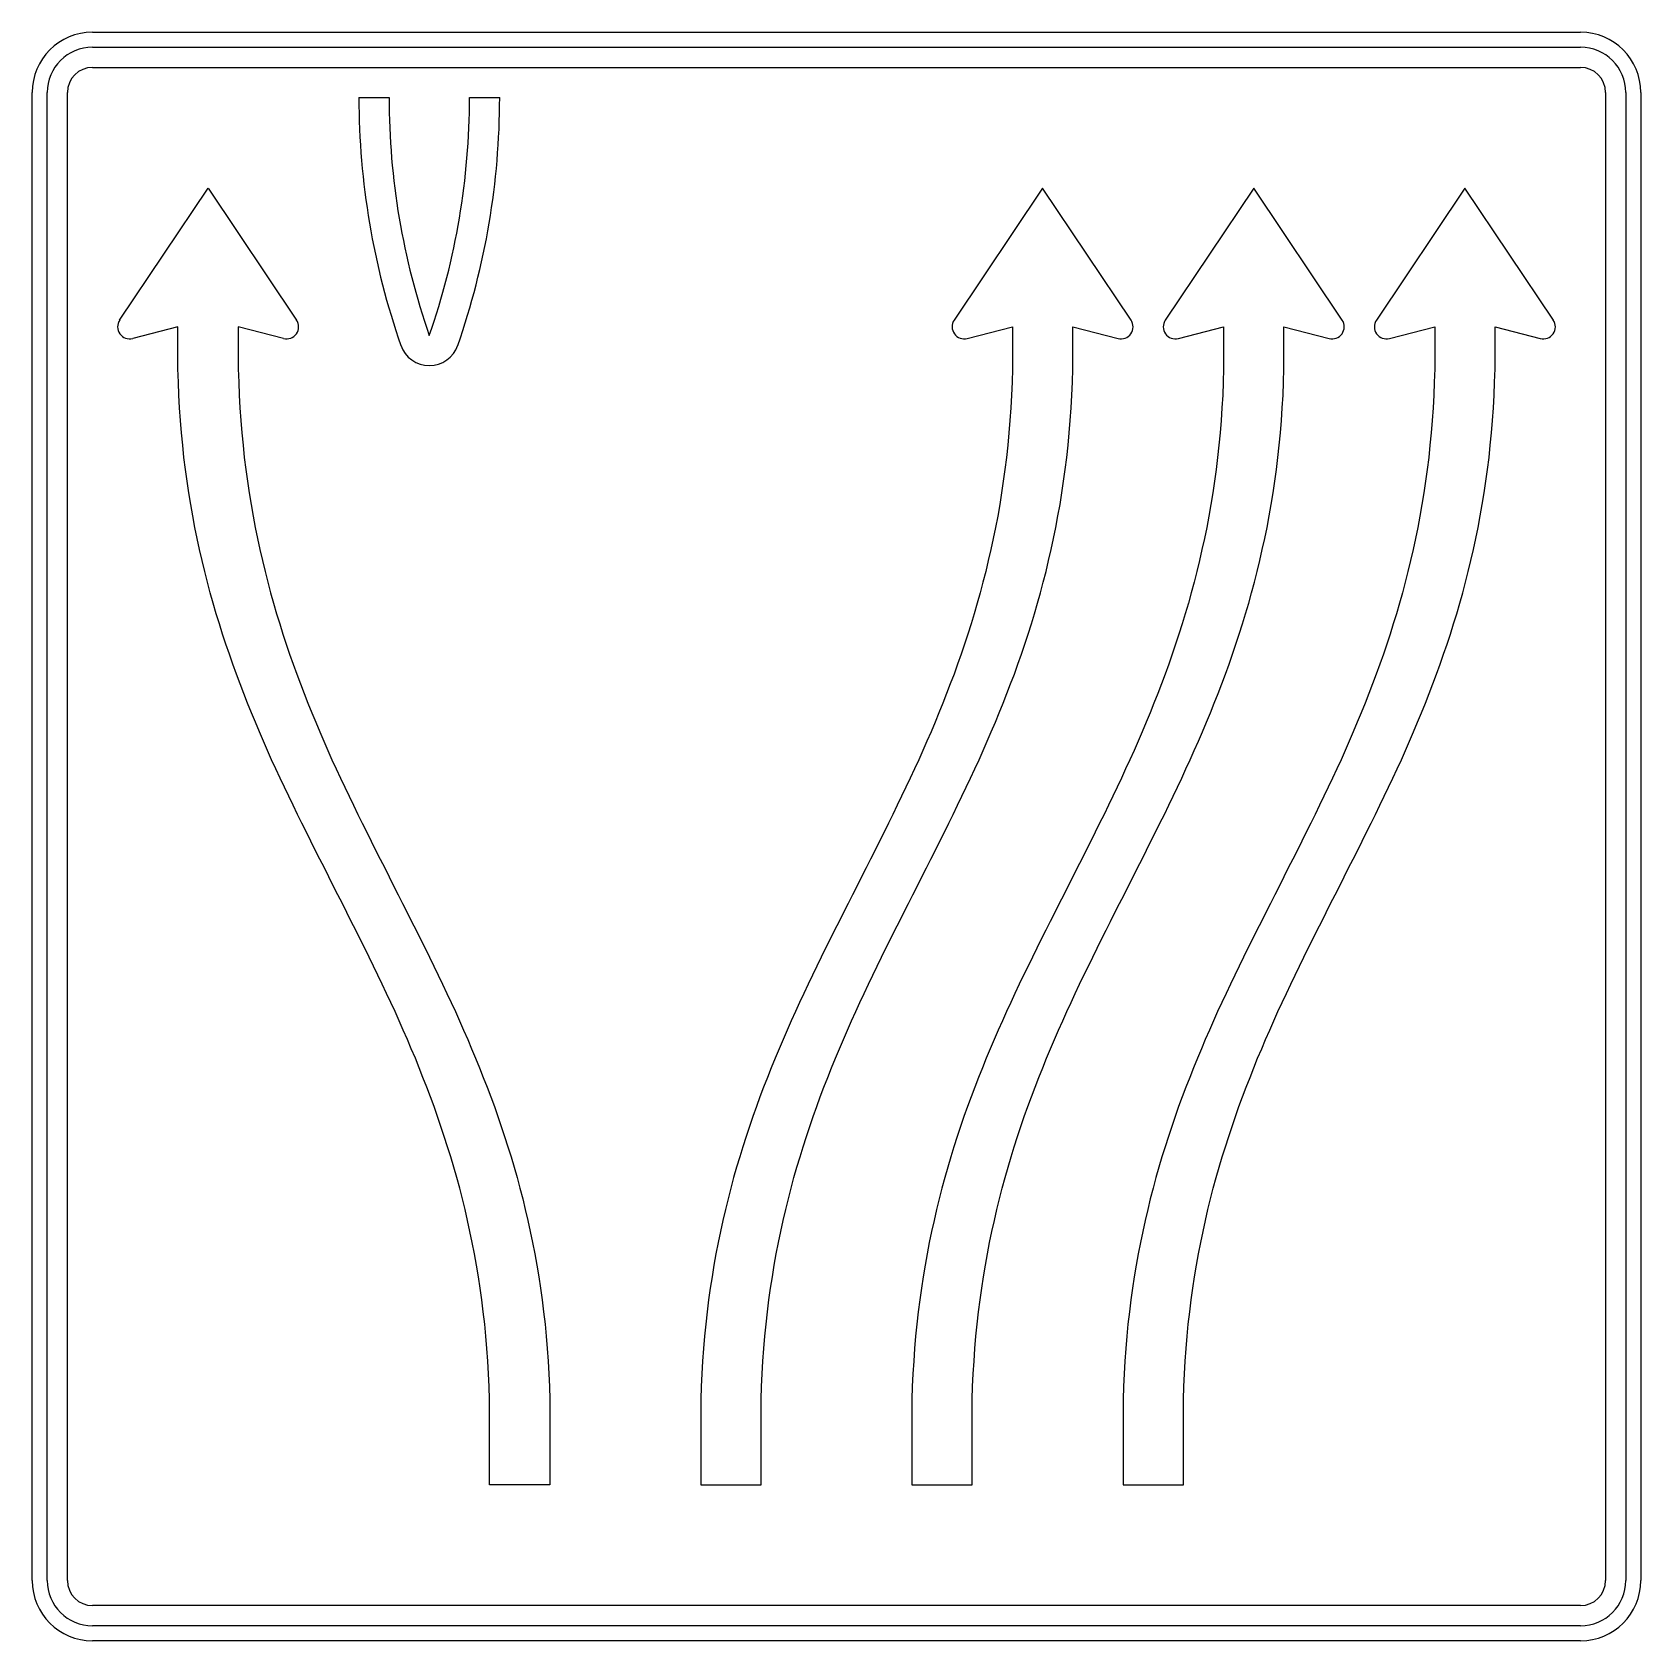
# Model space of a CAD drawing. Extents: x 0 to 1600, y 0 to 1600.
import ezdxf

# ---------------------------------------------------------------- set-up
doc = ezdxf.new("R2010")
doc.units = 0
doc.header["$LTSCALE"] = 25
doc.linetypes.add('AUSGEZOGEN', pattern=[0])
doc.layers.get('0').update_dxf_attribs({"linetype": 'AUSGEZOGEN'})

msp = doc.modelspace()

# ---------------------------------------------------------------- linework, layer by layer
for p, q in [((60, 1600), (1540, 1600)), ((60, 1585), (1540, 1585)), ((60, 1565), (1540, 1565)), ((0, 60), (0, 1540)), ((15, 60), (15, 1540)), ((35, 60), (35, 1540)), ((1565, 1540), (1565, 60)), ((1585, 1540), (1585, 60)), ((1600, 1540), (1600, 60)), ((325, 1535), (355, 1535)), ((435, 1535), (465, 1535)), ((87, 1313.7), (175, 1445)), ((175, 1445), (263, 1313.7)), ((1005, 1445), (917, 1313.7)), ((1093, 1313.7), (1005, 1445)), ((1215, 1445), (1127, 1313.7)), ((1303, 1313.7), (1215, 1445)), ((1425, 1445), (1337, 1313.7)), ((1513, 1313.7), (1425, 1445)), ((145, 1307), (100, 1295.4)), ((145, 1265), (145, 1307)), ((250, 1295.4), (205, 1307)), ((205, 1307), (205, 1265)), ((395, 1298.4), (395, 1298.4)), ((930, 1295.4), (975, 1307)), ((975, 1307), (975, 1265)), ((1035, 1265), (1035, 1307)), ((1035, 1307), (1080, 1295.4)), ((1140, 1295.4), (1185, 1307)), ((1185, 1307), (1185, 1265)), ((1245, 1265), (1245, 1307)), ((1245, 1307), (1290, 1295.4)), ((1350, 1295.4), (1395, 1307)), ((1395, 1307), (1395, 1265)), ((1455, 1265), (1455, 1307)), ((1455, 1307), (1500, 1295.4)), ((366.7, 1288.5), (366.7, 1288.5)), ((423.3, 1288.5), (423.3, 1288.5)), ((145.4, 1252), (145, 1265)), ((205, 1265), (205.4, 1252)), ((975, 1265), (974.6, 1252)), ((1034.6, 1252), (1035, 1265)), ((1185, 1265), (1184.6, 1252)), ((1244.6, 1252), (1245, 1265)), ((1395, 1265), (1394.6, 1252)), ((1454.6, 1252), (1455, 1265)), ((145.9, 1239.1), (145.4, 1252)), ((205.4, 1252), (205.9, 1239.1)), ((974.6, 1252), (974.1, 1239.1)), ((1034.1, 1239.1), (1034.6, 1252)), ((1184.6, 1252), (1184.1, 1239.1)), ((1244.1, 1239.1), (1244.6, 1252)), ((1394.6, 1252), (1394.1, 1239.1)), ((1454.1, 1239.1), (1454.6, 1252)), ((146.6, 1226.4), (145.9, 1239.1)), ((205.9, 1239.1), (206.6, 1226.4)), ((974.1, 1239.1), (973.4, 1226.4)), ((1033.4, 1226.4), (1034.1, 1239.1)), ((1184.1, 1239.1), (1183.4, 1226.4)), ((1243.4, 1226.4), (1244.1, 1239.1)), ((1394.1, 1239.1), (1393.4, 1226.4)), ((1453.4, 1226.4), (1454.1, 1239.1)), ((147.5, 1213.8), (146.6, 1226.4)), ((206.6, 1226.4), (207.5, 1213.8)), ((973.4, 1226.4), (972.5, 1213.8)), ((1032.5, 1213.8), (1033.4, 1226.4)), ((1183.4, 1226.4), (1182.5, 1213.8)), ((1242.5, 1213.8), (1243.4, 1226.4)), ((1393.4, 1226.4), (1392.5, 1213.8)), ((1452.5, 1213.8), (1453.4, 1226.4)), ((148.5, 1201.4), (147.5, 1213.8)), ((149.7, 1189.2), (148.5, 1201.4)), ((207.5, 1213.8), (208.5, 1201.4)), ((208.5, 1201.4), (209.7, 1189.2)), ((971.5, 1201.4), (970.3, 1189.2)), ((972.5, 1213.8), (971.5, 1201.4)), ((1030.3, 1189.2), (1031.5, 1201.4)), ((1031.5, 1201.4), (1032.5, 1213.8)), ((1181.5, 1201.4), (1180.3, 1189.2)), ((1182.5, 1213.8), (1181.5, 1201.4)), ((1240.3, 1189.2), (1241.5, 1201.4)), ((1241.5, 1201.4), (1242.5, 1213.8)), ((1391.5, 1201.4), (1390.3, 1189.2)), ((1392.5, 1213.8), (1391.5, 1201.4)), ((1450.3, 1189.2), (1451.5, 1201.4)), ((1451.5, 1201.4), (1452.5, 1213.8)), ((151, 1177.1), (149.7, 1189.2)), ((209.7, 1189.2), (211, 1177.1)), ((970.3, 1189.2), (969, 1177.1)), ((1029, 1177.1), (1030.3, 1189.2)), ((1180.3, 1189.2), (1179, 1177.1)), ((1239, 1177.1), (1240.3, 1189.2)), ((1390.3, 1189.2), (1389, 1177.1)), ((1449, 1177.1), (1450.3, 1189.2)), ((152.5, 1165.1), (151, 1177.1)), ((211, 1177.1), (212.5, 1165.1)), ((969, 1177.1), (967.5, 1165.1)), ((1027.5, 1165.1), (1029, 1177.1)), ((1179, 1177.1), (1177.5, 1165.1)), ((1237.5, 1165.1), (1239, 1177.1)), ((1389, 1177.1), (1387.5, 1165.1)), ((1447.5, 1165.1), (1449, 1177.1)), ((154.1, 1153.3), (152.5, 1165.1)), ((155.8, 1141.7), (154.1, 1153.3)), ((212.5, 1165.1), (214.1, 1153.3)), ((214.1, 1153.3), (215.8, 1141.7)), ((965.9, 1153.3), (964.2, 1141.7)), ((967.5, 1165.1), (965.9, 1153.3)), ((1024.2, 1141.7), (1025.9, 1153.3)), ((1025.9, 1153.3), (1027.5, 1165.1)), ((1175.9, 1153.3), (1174.2, 1141.7)), ((1177.5, 1165.1), (1175.9, 1153.3)), ((1234.2, 1141.7), (1235.9, 1153.3)), ((1235.9, 1153.3), (1237.5, 1165.1)), ((1385.9, 1153.3), (1384.2, 1141.7)), ((1387.5, 1165.1), (1385.9, 1153.3)), ((1444.2, 1141.7), (1445.9, 1153.3)), ((1445.9, 1153.3), (1447.5, 1165.1)), ((157.7, 1130.1), (155.8, 1141.7)), ((215.8, 1141.7), (217.7, 1130.1)), ((964.2, 1141.7), (962.3, 1130.1)), ((1022.3, 1130.1), (1024.2, 1141.7)), ((1174.2, 1141.7), (1172.3, 1130.1)), ((1232.3, 1130.1), (1234.2, 1141.7)), ((1384.2, 1141.7), (1382.3, 1130.1)), ((1442.3, 1130.1), (1444.2, 1141.7)), ((159.7, 1118.8), (157.7, 1130.1)), ((217.7, 1130.1), (219.7, 1118.7)), ((962.3, 1130.1), (960.3, 1118.7)), ((1020.3, 1118.8), (1022.3, 1130.1)), ((1172.3, 1130.1), (1170.3, 1118.7)), ((1230.3, 1118.8), (1232.3, 1130.1)), ((1382.3, 1130.1), (1380.3, 1118.7)), ((1440.3, 1118.8), (1442.3, 1130.1)), ((161.8, 1107.5), (159.7, 1118.8)), ((164.1, 1096.3), (161.8, 1107.5)), ((219.7, 1118.7), (221.8, 1107.5)), ((221.8, 1107.5), (224.1, 1096.3)), ((958.2, 1107.5), (955.9, 1096.3)), ((960.3, 1118.7), (958.2, 1107.5)), ((1015.9, 1096.3), (1018.2, 1107.5)), ((1018.2, 1107.5), (1020.3, 1118.8)), ((1168.2, 1107.5), (1165.9, 1096.3)), ((1170.3, 1118.7), (1168.2, 1107.5)), ((1225.9, 1096.3), (1228.2, 1107.5)), ((1228.2, 1107.5), (1230.3, 1118.8)), ((1378.2, 1107.5), (1375.9, 1096.3)), ((1380.3, 1118.7), (1378.2, 1107.5)), ((1435.9, 1096.3), (1438.2, 1107.5)), ((1438.2, 1107.5), (1440.3, 1118.8)), ((166.5, 1085.3), (164.1, 1096.3)), ((224.1, 1096.3), (226.5, 1085.3)), ((955.9, 1096.3), (953.5, 1085.3)), ((1013.5, 1085.3), (1015.9, 1096.3)), ((1165.9, 1096.3), (1163.5, 1085.3)), ((1223.5, 1085.3), (1225.9, 1096.3)), ((1375.9, 1096.3), (1373.5, 1085.3)), ((1433.5, 1085.3), (1435.9, 1096.3)), ((169, 1074.4), (166.5, 1085.3)), ((171.6, 1063.7), (169, 1074.4)), ((226.5, 1085.3), (229, 1074.4)), ((229, 1074.4), (231.6, 1063.7)), ((951, 1074.4), (948.4, 1063.7)), ((953.5, 1085.3), (951, 1074.4)), ((1008.4, 1063.7), (1011, 1074.4)), ((1011, 1074.4), (1013.5, 1085.3)), ((1161, 1074.4), (1158.4, 1063.7)), ((1163.5, 1085.3), (1161, 1074.4)), ((1218.4, 1063.7), (1221, 1074.4)), ((1221, 1074.4), (1223.5, 1085.3)), ((1371, 1074.4), (1368.4, 1063.7)), ((1373.5, 1085.3), (1371, 1074.4)), ((1428.4, 1063.7), (1431, 1074.4)), ((1431, 1074.4), (1433.5, 1085.3)), ((174.3, 1053), (171.6, 1063.7)), ((231.6, 1063.7), (234.3, 1053)), ((948.4, 1063.7), (945.7, 1053)), ((1005.7, 1053), (1008.4, 1063.7)), ((1158.4, 1063.7), (1155.7, 1053)), ((1215.7, 1053), (1218.4, 1063.7)), ((1368.4, 1063.7), (1365.7, 1053)), ((1425.7, 1053), (1428.4, 1063.7)), ((177.1, 1042.4), (174.3, 1053)), ((180, 1032), (177.1, 1042.4)), ((234.3, 1053), (237.1, 1042.4)), ((237.1, 1042.4), (240, 1032)), ((942.9, 1042.4), (940, 1032)), ((945.7, 1053), (942.9, 1042.4)), ((1000, 1032), (1002.9, 1042.4)), ((1002.9, 1042.4), (1005.7, 1053)), ((1152.9, 1042.4), (1150, 1032)), ((1155.7, 1053), (1152.9, 1042.4)), ((1210, 1032), (1212.9, 1042.4)), ((1212.9, 1042.4), (1215.7, 1053)), ((1362.9, 1042.4), (1360, 1032)), ((1365.7, 1053), (1362.9, 1042.4)), ((1420, 1032), (1422.9, 1042.4)), ((1422.9, 1042.4), (1425.7, 1053)), ((183.1, 1021.6), (180, 1032)), ((240, 1032), (243.1, 1021.6)), ((940, 1032), (936.9, 1021.6)), ((996.9, 1021.6), (1000, 1032)), ((1150, 1032), (1146.9, 1021.6)), ((1206.9, 1021.6), (1210, 1032)), ((1360, 1032), (1356.9, 1021.6)), ((1416.9, 1021.6), (1420, 1032)), ((186.2, 1011.4), (183.1, 1021.6)), ((189.4, 1001.2), (186.2, 1011.4)), ((243.1, 1021.6), (246.2, 1011.4)), ((246.2, 1011.4), (249.4, 1001.2)), ((933.8, 1011.4), (930.6, 1001.2)), ((936.9, 1021.6), (933.8, 1011.4)), ((990.6, 1001.2), (993.8, 1011.4)), ((993.8, 1011.4), (996.9, 1021.6)), ((1143.8, 1011.4), (1140.6, 1001.2)), ((1146.9, 1021.6), (1143.8, 1011.4)), ((1200.6, 1001.2), (1203.8, 1011.4)), ((1203.8, 1011.4), (1206.9, 1021.6)), ((1353.8, 1011.4), (1350.6, 1001.2)), ((1356.9, 1021.6), (1353.8, 1011.4)), ((1410.6, 1001.2), (1413.8, 1011.4)), ((1413.8, 1011.4), (1416.9, 1021.6)), ((192.7, 991.2), (189.4, 1001.2)), ((249.4, 1001.2), (252.7, 991.2)), ((930.6, 1001.2), (927.3, 991.2)), ((987.3, 991.2), (990.6, 1001.2)), ((1140.6, 1001.2), (1137.3, 991.2)), ((1197.3, 991.2), (1200.6, 1001.2)), ((1350.6, 1001.2), (1347.3, 991.2)), ((1407.3, 991.2), (1410.6, 1001.2)), ((196.1, 981.2), (192.7, 991.2)), ((199.6, 971.3), (196.1, 981.2)), ((252.7, 991.2), (256.1, 981.2)), ((256.1, 981.2), (259.6, 971.3)), ((923.9, 981.2), (920.4, 971.3)), ((927.3, 991.2), (923.9, 981.2)), ((980.4, 971.3), (983.9, 981.2)), ((983.9, 981.2), (987.3, 991.2)), ((1133.9, 981.2), (1130.4, 971.3)), ((1137.3, 991.2), (1133.9, 981.2)), ((1190.4, 971.3), (1193.9, 981.2)), ((1193.9, 981.2), (1197.3, 991.2)), ((1343.9, 981.2), (1340.4, 971.3)), ((1347.3, 991.2), (1343.9, 981.2)), ((1400.4, 971.3), (1403.9, 981.2)), ((1403.9, 981.2), (1407.3, 991.2)), ((203.1, 961.5), (199.6, 971.3)), ((206.8, 951.8), (203.1, 961.5)), ((259.6, 971.3), (263.1, 961.5)), ((263.1, 961.5), (266.8, 951.8)), ((916.9, 961.5), (913.2, 951.8)), ((920.4, 971.3), (916.9, 961.5)), ((973.2, 951.8), (976.9, 961.5)), ((976.9, 961.5), (980.4, 971.3)), ((1126.9, 961.5), (1123.2, 951.8)), ((1130.4, 971.3), (1126.9, 961.5)), ((1183.2, 951.8), (1186.9, 961.5)), ((1186.9, 961.5), (1190.4, 971.3)), ((1336.9, 961.5), (1333.2, 951.8)), ((1340.4, 971.3), (1336.9, 961.5)), ((1393.2, 951.8), (1396.9, 961.5)), ((1396.9, 961.5), (1400.4, 971.3)), ((210.5, 942.1), (206.8, 951.8)), ((266.8, 951.8), (270.5, 942.1)), ((913.2, 951.8), (909.5, 942.1)), ((969.5, 942.1), (973.2, 951.8)), ((1123.2, 951.8), (1119.5, 942.1)), ((1179.5, 942.1), (1183.2, 951.8)), ((1333.2, 951.8), (1329.5, 942.1)), ((1389.5, 942.1), (1393.2, 951.8)), ((214.3, 932.6), (210.5, 942.1)), ((218.1, 923.1), (214.3, 932.6)), ((270.5, 942.1), (274.3, 932.6)), ((274.3, 932.6), (278.1, 923)), ((905.7, 932.6), (901.9, 923)), ((909.5, 942.1), (905.7, 932.6)), ((961.9, 923.1), (965.7, 932.6)), ((965.7, 932.6), (969.5, 942.1)), ((1115.7, 932.6), (1111.9, 923)), ((1119.5, 942.1), (1115.7, 932.6)), ((1171.9, 923.1), (1175.7, 932.6)), ((1175.7, 932.6), (1179.5, 942.1)), ((1325.7, 932.6), (1321.9, 923)), ((1329.5, 942.1), (1325.7, 932.6)), ((1381.9, 923.1), (1385.7, 932.6)), ((1385.7, 932.6), (1389.5, 942.1)), ((222, 913.6), (218.1, 923.1)), ((226, 904.2), (222, 913.6)), ((278.1, 923), (282, 913.6)), ((282, 913.6), (286, 904.2)), ((898, 913.6), (894, 904.2)), ((901.9, 923), (898, 913.6)), ((954, 904.2), (958, 913.6)), ((958, 913.6), (961.9, 923.1)), ((1108, 913.6), (1104, 904.2)), ((1111.9, 923), (1108, 913.6)), ((1164, 904.2), (1168, 913.6)), ((1168, 913.6), (1171.9, 923.1)), ((1318, 913.6), (1314, 904.2)), ((1321.9, 923), (1318, 913.6)), ((1374, 904.2), (1378, 913.6)), ((1378, 913.6), (1381.9, 923.1)), ((230, 894.9), (226, 904.2)), ((286, 904.2), (290, 894.9)), ((894, 904.2), (890, 894.9)), ((950, 894.9), (954, 904.2)), ((1104, 904.2), (1100, 894.9)), ((1160, 894.9), (1164, 904.2)), ((1314, 904.2), (1310, 894.9)), ((1370, 894.9), (1374, 904.2)), ((234.1, 885.6), (230, 894.9)), ((238.2, 876.4), (234.1, 885.6)), ((290, 894.9), (294.1, 885.6)), ((294.1, 885.6), (298.2, 876.4)), ((885.9, 885.6), (881.8, 876.4)), ((890, 894.9), (885.9, 885.6)), ((941.8, 876.4), (945.9, 885.6)), ((945.9, 885.6), (950, 894.9)), ((1095.9, 885.6), (1091.8, 876.4)), ((1100, 894.9), (1095.9, 885.6)), ((1151.8, 876.4), (1155.9, 885.6)), ((1155.9, 885.6), (1160, 894.9)), ((1305.9, 885.6), (1301.8, 876.4)), ((1310, 894.9), (1305.9, 885.6)), ((1361.8, 876.4), (1365.9, 885.6)), ((1365.9, 885.6), (1370, 894.9)), ((242.4, 867.3), (238.2, 876.4)), ((246.6, 858.1), (242.4, 867.3)), ((298.2, 876.4), (302.4, 867.3)), ((302.4, 867.3), (306.6, 858.1)), ((877.6, 867.3), (873.4, 858.1)), ((881.8, 876.4), (877.6, 867.3)), ((933.4, 858.1), (937.6, 867.3)), ((937.6, 867.3), (941.8, 876.4)), ((1087.6, 867.3), (1083.4, 858.1)), ((1091.8, 876.4), (1087.6, 867.3)), ((1143.4, 858.1), (1147.6, 867.3)), ((1147.6, 867.3), (1151.8, 876.4)), ((1297.6, 867.3), (1293.4, 858.1)), ((1301.8, 876.4), (1297.6, 867.3)), ((1353.4, 858.1), (1357.6, 867.3)), ((1357.6, 867.3), (1361.8, 876.4)), ((250.9, 849.1), (246.6, 858.1)), ((255.2, 840), (250.9, 849.1)), ((306.6, 858.1), (310.9, 849.1)), ((310.9, 849.1), (315.2, 840)), ((869.1, 849.1), (864.8, 840)), ((873.4, 858.1), (869.1, 849.1)), ((924.8, 840), (929.1, 849.1)), ((929.1, 849.1), (933.4, 858.1)), ((1079.1, 849.1), (1074.8, 840)), ((1083.4, 858.1), (1079.1, 849.1)), ((1134.8, 840), (1139.1, 849.1)), ((1139.1, 849.1), (1143.4, 858.1)), ((1289.1, 849.1), (1284.8, 840)), ((1293.4, 858.1), (1289.1, 849.1)), ((1344.8, 840), (1349.1, 849.1)), ((1349.1, 849.1), (1353.4, 858.1)), ((259.5, 831), (255.2, 840)), ((315.2, 840), (319.5, 831)), ((864.8, 840), (860.5, 831)), ((920.5, 831), (924.8, 840)), ((1074.8, 840), (1070.5, 831)), ((1130.5, 831), (1134.8, 840)), ((1284.8, 840), (1280.5, 831)), ((1340.5, 831), (1344.8, 840)), ((263.9, 822), (259.5, 831)), ((268.3, 813.1), (263.9, 822)), ((319.5, 831), (323.9, 822)), ((323.9, 822), (328.3, 813.1)), ((856.1, 822), (851.7, 813.1)), ((860.5, 831), (856.1, 822)), ((911.7, 813.1), (916.1, 822)), ((916.1, 822), (920.5, 831)), ((1066.1, 822), (1061.7, 813.1)), ((1070.5, 831), (1066.1, 822)), ((1121.7, 813.1), (1126.1, 822)), ((1126.1, 822), (1130.5, 831)), ((1276.1, 822), (1271.7, 813.1)), ((1280.5, 831), (1276.1, 822)), ((1331.7, 813.1), (1336.1, 822)), ((1336.1, 822), (1340.5, 831)), ((272.7, 804.2), (268.3, 813.1)), ((277.2, 795.3), (272.7, 804.2)), ((328.3, 813.1), (332.7, 804.2)), ((332.7, 804.2), (337.2, 795.3)), ((847.3, 804.2), (842.8, 795.3)), ((851.7, 813.1), (847.3, 804.2)), ((902.8, 795.3), (907.3, 804.2)), ((907.3, 804.2), (911.7, 813.1)), ((1057.3, 804.2), (1052.8, 795.3)), ((1061.7, 813.1), (1057.3, 804.2)), ((1112.8, 795.3), (1117.3, 804.2)), ((1117.3, 804.2), (1121.7, 813.1)), ((1267.3, 804.2), (1262.8, 795.3)), ((1271.7, 813.1), (1267.3, 804.2)), ((1322.8, 795.3), (1327.3, 804.2)), ((1327.3, 804.2), (1331.7, 813.1)), ((281.6, 786.4), (277.2, 795.3)), ((286.1, 777.5), (281.6, 786.4)), ((337.2, 795.3), (341.6, 786.4)), ((341.6, 786.4), (346.1, 777.5)), ((838.4, 786.4), (833.9, 777.5)), ((842.8, 795.3), (838.4, 786.4)), ((893.9, 777.5), (898.4, 786.4)), ((898.4, 786.4), (902.8, 795.3)), ((1048.4, 786.4), (1043.9, 777.5)), ((1052.8, 795.3), (1048.4, 786.4)), ((1103.9, 777.5), (1108.4, 786.4)), ((1108.4, 786.4), (1112.8, 795.3)), ((1258.4, 786.4), (1253.9, 777.5)), ((1262.8, 795.3), (1258.4, 786.4)), ((1313.9, 777.5), (1318.4, 786.4)), ((1318.4, 786.4), (1322.8, 795.3)), ((290.6, 768.7), (286.1, 777.5)), ((295, 759.8), (290.6, 768.7)), ((346.1, 777.5), (350.6, 768.7)), ((350.6, 768.7), (355, 759.8)), ((829.4, 768.7), (825, 759.8)), ((833.9, 777.5), (829.4, 768.7)), ((885, 759.8), (889.4, 768.7)), ((889.4, 768.7), (893.9, 777.5)), ((1039.4, 768.7), (1035, 759.8)), ((1043.9, 777.5), (1039.4, 768.7)), ((1095, 759.8), (1099.4, 768.7)), ((1099.4, 768.7), (1103.9, 777.5)), ((1249.4, 768.7), (1245, 759.8)), ((1253.9, 777.5), (1249.4, 768.7)), ((1305, 759.8), (1309.4, 768.7)), ((1309.4, 768.7), (1313.9, 777.5)), ((299.5, 751), (295, 759.8)), ((355, 759.8), (359.5, 751)), ((825, 759.8), (820.5, 751)), ((880.5, 751), (885, 759.8)), ((1035, 759.8), (1030.5, 751)), ((1090.5, 751), (1095, 759.8)), ((1245, 759.8), (1240.5, 751)), ((1300.5, 751), (1305, 759.8)), ((304, 742.1), (299.5, 751)), ((308.5, 733.3), (304, 742.1)), ((359.5, 751), (364, 742.1)), ((364, 742.1), (368.5, 733.3)), ((816, 742.1), (811.5, 733.3)), ((820.5, 751), (816, 742.1)), ((871.5, 733.3), (876, 742.1)), ((876, 742.1), (880.5, 751)), ((1026, 742.1), (1021.5, 733.3)), ((1030.5, 751), (1026, 742.1)), ((1081.5, 733.3), (1086, 742.1)), ((1086, 742.1), (1090.5, 751)), ((1236, 742.1), (1231.5, 733.3)), ((1240.5, 751), (1236, 742.1)), ((1291.5, 733.3), (1296, 742.1)), ((1296, 742.1), (1300.5, 751)), ((313, 724.4), (308.5, 733.3)), ((317.4, 715.6), (313, 724.4)), ((368.5, 733.3), (373, 724.4)), ((373, 724.4), (377.4, 715.6)), ((807, 724.4), (802.6, 715.6)), ((811.5, 733.3), (807, 724.4)), ((862.6, 715.6), (867, 724.4)), ((867, 724.4), (871.5, 733.3)), ((1017, 724.4), (1012.6, 715.6)), ((1021.5, 733.3), (1017, 724.4)), ((1072.6, 715.6), (1077, 724.4)), ((1077, 724.4), (1081.5, 733.3)), ((1227, 724.4), (1222.6, 715.6)), ((1231.5, 733.3), (1227, 724.4)), ((1282.6, 715.6), (1287, 724.4)), ((1287, 724.4), (1291.5, 733.3)), ((321.9, 706.7), (317.4, 715.6)), ((326.3, 697.8), (321.9, 706.7)), ((377.4, 715.6), (381.9, 706.7)), ((381.9, 706.7), (386.3, 697.8)), ((798.1, 706.7), (793.7, 697.8)), ((802.6, 715.6), (798.1, 706.7)), ((853.7, 697.8), (858.1, 706.7)), ((858.1, 706.7), (862.6, 715.6)), ((1008.1, 706.7), (1003.7, 697.8)), ((1012.6, 715.6), (1008.1, 706.7)), ((1063.7, 697.8), (1068.1, 706.7)), ((1068.1, 706.7), (1072.6, 715.6)), ((1218.1, 706.7), (1213.7, 697.8)), ((1222.6, 715.6), (1218.1, 706.7)), ((1273.7, 697.8), (1278.1, 706.7)), ((1278.1, 706.7), (1282.6, 715.6)), ((330.8, 688.9), (326.3, 697.8)), ((335.2, 680), (330.8, 688.9)), ((386.3, 697.8), (390.8, 688.9)), ((390.8, 688.9), (395.2, 680)), ((789.2, 688.9), (784.8, 680)), ((793.7, 697.8), (789.2, 688.9)), ((844.8, 680), (849.2, 688.9)), ((849.2, 688.9), (853.7, 697.8)), ((999.2, 688.9), (994.8, 680)), ((1003.7, 697.8), (999.2, 688.9)), ((1054.8, 680), (1059.2, 688.9)), ((1059.2, 688.9), (1063.7, 697.8)), ((1209.2, 688.9), (1204.8, 680)), ((1213.7, 697.8), (1209.2, 688.9)), ((1264.8, 680), (1269.2, 688.9)), ((1269.2, 688.9), (1273.7, 697.8)), ((339.5, 671), (335.2, 680)), ((395.2, 680), (399.5, 671)), ((784.8, 680), (780.5, 671)), ((840.5, 671), (844.8, 680)), ((994.8, 680), (990.5, 671)), ((1050.5, 671), (1054.8, 680)), ((1204.8, 680), (1200.5, 671)), ((1260.5, 671), (1264.8, 680)), ((343.9, 662.1), (339.5, 671)), ((348.2, 653.1), (343.9, 662.1)), ((399.5, 671), (403.9, 662.1)), ((403.9, 662.1), (408.2, 653.1)), ((776.1, 662.1), (771.8, 653.1)), ((780.5, 671), (776.1, 662.1)), ((831.8, 653.1), (836.1, 662.1)), ((836.1, 662.1), (840.5, 671)), ((986.1, 662.1), (981.8, 653.1)), ((990.5, 671), (986.1, 662.1)), ((1041.8, 653.1), (1046.1, 662.1)), ((1046.1, 662.1), (1050.5, 671)), ((1196.1, 662.1), (1191.8, 653.1)), ((1200.5, 671), (1196.1, 662.1)), ((1251.8, 653.1), (1256.1, 662.1)), ((1256.1, 662.1), (1260.5, 671)), ((352.5, 644), (348.2, 653.1)), ((356.7, 634.9), (352.5, 644)), ((408.2, 653.1), (412.5, 644)), ((412.5, 644), (416.7, 634.9)), ((767.5, 644), (763.3, 634.9)), ((771.8, 653.1), (767.5, 644)), ((823.3, 634.9), (827.5, 644)), ((827.5, 644), (831.8, 653.1)), ((977.5, 644), (973.3, 634.9)), ((981.8, 653.1), (977.5, 644)), ((1033.3, 634.9), (1037.5, 644)), ((1037.5, 644), (1041.8, 653.1)), ((1187.5, 644), (1183.3, 634.9)), ((1191.8, 653.1), (1187.5, 644)), ((1243.3, 634.9), (1247.5, 644)), ((1247.5, 644), (1251.8, 653.1)), ((360.9, 625.8), (356.7, 634.9)), ((365, 616.6), (360.9, 625.8)), ((416.7, 634.9), (420.9, 625.8)), ((420.9, 625.8), (425, 616.6)), ((759.1, 625.8), (755, 616.6)), ((763.3, 634.9), (759.1, 625.8)), ((815, 616.6), (819.1, 625.8)), ((819.1, 625.8), (823.3, 634.9)), ((969.1, 625.8), (965, 616.6)), ((973.3, 634.9), (969.1, 625.8)), ((1025, 616.6), (1029.1, 625.8)), ((1029.1, 625.8), (1033.3, 634.9)), ((1179.1, 625.8), (1175, 616.6)), ((1183.3, 634.9), (1179.1, 625.8)), ((1235, 616.6), (1239.1, 625.8)), ((1239.1, 625.8), (1243.3, 634.9)), ((369.1, 607.4), (365, 616.6)), ((425, 616.6), (429.1, 607.4)), ((755, 616.6), (750.9, 607.4)), ((810.9, 607.4), (815, 616.6)), ((965, 616.6), (960.9, 607.4)), ((1020.9, 607.4), (1025, 616.6)), ((1175, 616.6), (1170.9, 607.4)), ((1230.9, 607.4), (1235, 616.6)), ((373.2, 598.1), (369.1, 607.4)), ((377.1, 588.7), (373.2, 598.1)), ((429.1, 607.4), (433.2, 598.1)), ((433.2, 598.1), (437.1, 588.7)), ((746.8, 598.1), (742.9, 588.7)), ((750.9, 607.4), (746.8, 598.1)), ((802.9, 588.7), (806.8, 598.1)), ((806.8, 598.1), (810.9, 607.4)), ((956.8, 598.1), (952.9, 588.7)), ((960.9, 607.4), (956.8, 598.1)), ((1012.9, 588.7), (1016.8, 598.1)), ((1016.8, 598.1), (1020.9, 607.4)), ((1166.8, 598.1), (1162.9, 588.7)), ((1170.9, 607.4), (1166.8, 598.1)), ((1222.9, 588.7), (1226.8, 598.1)), ((1226.8, 598.1), (1230.9, 607.4)), ((381.1, 579.4), (377.1, 588.7)), ((384.9, 569.9), (381.1, 579.4)), ((437.1, 588.7), (441.1, 579.4)), ((441.1, 579.4), (444.9, 569.9)), ((738.9, 579.4), (735.1, 569.9)), ((742.9, 588.7), (738.9, 579.4)), ((795.1, 569.9), (798.9, 579.4)), ((798.9, 579.4), (802.9, 588.7)), ((948.9, 579.4), (945.1, 569.9)), ((952.9, 588.7), (948.9, 579.4)), ((1005.1, 569.9), (1008.9, 579.4)), ((1008.9, 579.4), (1012.9, 588.7)), ((1158.9, 579.4), (1155.1, 569.9)), ((1162.9, 588.7), (1158.9, 579.4)), ((1215.1, 569.9), (1218.9, 579.4)), ((1218.9, 579.4), (1222.9, 588.7)), ((388.7, 560.4), (384.9, 569.9)), ((392.5, 550.8), (388.7, 560.4)), ((444.9, 569.9), (448.7, 560.4)), ((448.7, 560.4), (452.5, 550.8)), ((731.3, 560.4), (727.5, 550.8)), ((735.1, 569.9), (731.3, 560.4)), ((787.5, 550.8), (791.3, 560.4)), ((791.3, 560.4), (795.1, 569.9)), ((941.3, 560.4), (937.5, 550.8)), ((945.1, 569.9), (941.3, 560.4)), ((997.5, 550.8), (1001.3, 560.4)), ((1001.3, 560.4), (1005.1, 569.9)), ((1151.3, 560.4), (1147.5, 550.8)), ((1155.1, 569.9), (1151.3, 560.4)), ((1207.5, 550.8), (1211.3, 560.4)), ((1211.3, 560.4), (1215.1, 569.9)), ((396.1, 541.1), (392.5, 550.8)), ((452.5, 550.8), (456.1, 541.1)), ((727.5, 550.8), (723.9, 541.1)), ((783.9, 541.1), (787.5, 550.8)), ((937.5, 550.8), (933.9, 541.1)), ((993.9, 541.1), (997.5, 550.8)), ((1147.5, 550.8), (1143.9, 541.1)), ((1203.9, 541.1), (1207.5, 550.8)), ((399.7, 531.4), (396.1, 541.1)), ((403.2, 521.5), (399.7, 531.4)), ((456.1, 541.1), (459.7, 531.4)), ((459.7, 531.4), (463.2, 521.5)), ((720.3, 531.4), (716.8, 521.5)), ((723.9, 541.1), (720.3, 531.4)), ((776.8, 521.5), (780.3, 531.4)), ((780.3, 531.4), (783.9, 541.1)), ((930.3, 531.4), (926.8, 521.5)), ((933.9, 541.1), (930.3, 531.4)), ((986.8, 521.5), (990.3, 531.4)), ((990.3, 531.4), (993.9, 541.1)), ((1140.3, 531.4), (1136.8, 521.5)), ((1143.9, 541.1), (1140.3, 531.4)), ((1196.8, 521.5), (1200.3, 531.4)), ((1200.3, 531.4), (1203.9, 541.1)), ((406.6, 511.6), (403.2, 521.5)), ((463.2, 521.5), (466.6, 511.6)), ((716.8, 521.5), (713.4, 511.6)), ((773.4, 511.6), (776.8, 521.5)), ((926.8, 521.5), (923.4, 511.6)), ((983.4, 511.6), (986.8, 521.5)), ((1136.8, 521.5), (1133.4, 511.6)), ((1193.4, 511.6), (1196.8, 521.5)), ((409.9, 501.6), (406.6, 511.6)), ((413.2, 491.5), (409.9, 501.6)), ((466.6, 511.6), (469.9, 501.6)), ((469.9, 501.6), (473.2, 491.5)), ((710.1, 501.6), (706.8, 491.5)), ((713.4, 511.6), (710.1, 501.6)), ((766.8, 491.5), (770.1, 501.6)), ((770.1, 501.6), (773.4, 511.6)), ((920.1, 501.6), (916.8, 491.5)), ((923.4, 511.6), (920.1, 501.6)), ((976.8, 491.5), (980.1, 501.6)), ((980.1, 501.6), (983.4, 511.6)), ((1130.1, 501.6), (1126.8, 491.5)), ((1133.4, 511.6), (1130.1, 501.6)), ((1186.8, 491.5), (1190.1, 501.6)), ((1190.1, 501.6), (1193.4, 511.6)), ((416.3, 481.4), (413.2, 491.5)), ((419.4, 471.1), (416.3, 481.4)), ((473.2, 491.5), (476.3, 481.4)), ((476.3, 481.4), (479.4, 471.1)), ((703.7, 481.4), (700.6, 471.1)), ((706.8, 491.5), (703.7, 481.4)), ((760.6, 471.1), (763.7, 481.4)), ((763.7, 481.4), (766.8, 491.5)), ((913.7, 481.4), (910.6, 471.1)), ((916.8, 491.5), (913.7, 481.4)), ((970.6, 471.1), (973.7, 481.4)), ((973.7, 481.4), (976.8, 491.5)), ((1123.7, 481.4), (1120.6, 471.1)), ((1126.8, 491.5), (1123.7, 481.4)), ((1180.6, 471.1), (1183.7, 481.4)), ((1183.7, 481.4), (1186.8, 491.5)), ((422.3, 460.7), (419.4, 471.1)), ((479.4, 471.1), (482.3, 460.7)), ((700.6, 471.1), (697.7, 460.7)), ((757.7, 460.7), (760.6, 471.1)), ((910.6, 471.1), (907.7, 460.7)), ((967.7, 460.7), (970.6, 471.1)), ((1120.6, 471.1), (1117.7, 460.7)), ((1177.7, 460.7), (1180.6, 471.1)), ((425.2, 450.2), (422.3, 460.7)), ((427.9, 439.6), (425.2, 450.2)), ((482.3, 460.7), (485.2, 450.2)), ((485.2, 450.2), (487.9, 439.6)), ((694.8, 450.2), (692.1, 439.6)), ((697.7, 460.7), (694.8, 450.2)), ((752.1, 439.6), (754.8, 450.2)), ((754.8, 450.2), (757.7, 460.7)), ((904.8, 450.2), (902.1, 439.6)), ((907.7, 460.7), (904.8, 450.2)), ((962.1, 439.6), (964.8, 450.2)), ((964.8, 450.2), (967.7, 460.7)), ((1114.8, 450.2), (1112.1, 439.6)), ((1117.7, 460.7), (1114.8, 450.2)), ((1172.1, 439.6), (1174.8, 450.2)), ((1174.8, 450.2), (1177.7, 460.7)), ((430.5, 428.9), (427.9, 439.6)), ((487.9, 439.6), (490.5, 428.9)), ((692.1, 439.6), (689.5, 428.9)), ((749.5, 428.9), (752.1, 439.6)), ((902.1, 439.6), (899.5, 428.9)), ((959.5, 428.9), (962.1, 439.6)), ((1112.1, 439.6), (1109.5, 428.9)), ((1169.5, 428.9), (1172.1, 439.6)), ((433, 418.1), (430.5, 428.9)), ((435.4, 407.2), (433, 418.1)), ((490.5, 428.9), (493, 418.1)), ((493, 418.1), (495.4, 407.2)), ((687, 418.1), (684.6, 407.2)), ((689.5, 428.9), (687, 418.1)), ((744.6, 407.2), (747, 418.1)), ((747, 418.1), (749.5, 428.9)), ((897, 418.1), (894.6, 407.2)), ((899.5, 428.9), (897, 418.1)), ((954.6, 407.2), (957, 418.1)), ((957, 418.1), (959.5, 428.9)), ((1107, 418.1), (1104.6, 407.2)), ((1109.5, 428.9), (1107, 418.1)), ((1164.6, 407.2), (1167, 418.1)), ((1167, 418.1), (1169.5, 428.9)), ((437.7, 396.1), (435.4, 407.2)), ((495.4, 407.2), (497.7, 396.1)), ((684.6, 407.2), (682.3, 396.1)), ((742.3, 396.1), (744.6, 407.2)), ((894.6, 407.2), (892.3, 396.1)), ((952.3, 396.1), (954.6, 407.2)), ((1104.6, 407.2), (1102.3, 396.1)), ((1162.3, 396.1), (1164.6, 407.2)), ((439.9, 385), (437.7, 396.1)), ((441.9, 373.7), (439.9, 385)), ((497.7, 396.1), (499.9, 385)), ((499.9, 385), (501.9, 373.7)), ((680.1, 385), (678.1, 373.7)), ((682.3, 396.1), (680.1, 385)), ((738.1, 373.7), (740.1, 385)), ((740.1, 385), (742.3, 396.1)), ((890.1, 385), (888.1, 373.7)), ((892.3, 396.1), (890.1, 385)), ((948.1, 373.7), (950.1, 385)), ((950.1, 385), (952.3, 396.1)), ((1100.1, 385), (1098.1, 373.7)), ((1102.3, 396.1), (1100.1, 385)), ((1158.1, 373.7), (1160.1, 385)), ((1160.1, 385), (1162.3, 396.1)), ((443.8, 362.2), (441.9, 373.7)), ((501.9, 373.7), (503.8, 362.2)), ((678.1, 373.7), (676.2, 362.2)), ((736.2, 362.2), (738.1, 373.7)), ((888.1, 373.7), (886.2, 362.2)), ((946.2, 362.2), (948.1, 373.7)), ((1098.1, 373.7), (1096.2, 362.2)), ((1156.2, 362.2), (1158.1, 373.7)), ((445.6, 350.7), (443.8, 362.2)), ((503.8, 362.2), (505.6, 350.7)), ((676.2, 362.2), (674.4, 350.7)), ((734.4, 350.7), (736.2, 362.2)), ((886.2, 362.2), (884.4, 350.7)), ((944.4, 350.7), (946.2, 362.2)), ((1096.2, 362.2), (1094.4, 350.7)), ((1154.4, 350.7), (1156.2, 362.2)), ((447.2, 339), (445.6, 350.7)), ((448.7, 327.1), (447.2, 339)), ((505.6, 350.7), (507.2, 339)), ((507.2, 339), (508.7, 327.1)), ((672.8, 339), (671.3, 327.1)), ((674.4, 350.7), (672.8, 339)), ((731.3, 327.1), (732.8, 339)), ((732.8, 339), (734.4, 350.7)), ((882.8, 339), (881.3, 327.1)), ((884.4, 350.7), (882.8, 339)), ((941.3, 327.1), (942.8, 339)), ((942.8, 339), (944.4, 350.7)), ((1092.8, 339), (1091.3, 327.1)), ((1094.4, 350.7), (1092.8, 339)), ((1151.3, 327.1), (1152.8, 339)), ((1152.8, 339), (1154.4, 350.7)), ((450.1, 315.1), (448.7, 327.1)), ((508.7, 327.1), (510.1, 315.1)), ((671.3, 327.1), (669.9, 315.1)), ((729.9, 315.1), (731.3, 327.1)), ((881.3, 327.1), (879.9, 315.1)), ((939.9, 315.1), (941.3, 327.1)), ((1091.3, 327.1), (1089.9, 315.1)), ((1149.9, 315.1), (1151.3, 327.1)), ((451.3, 303), (450.1, 315.1)), ((510.1, 315.1), (511.3, 303)), ((669.9, 315.1), (668.7, 303)), ((728.7, 303), (729.9, 315.1)), ((879.9, 315.1), (878.7, 303)), ((938.7, 303), (939.9, 315.1)), ((1089.9, 315.1), (1088.7, 303)), ((1148.7, 303), (1149.9, 315.1)), ((452.3, 290.7), (451.3, 303)), ((453.2, 278.3), (452.3, 290.7)), ((511.3, 303), (512.3, 290.7)), ((512.3, 290.7), (513.2, 278.3)), ((667.7, 290.7), (666.8, 278.3)), ((668.7, 303), (667.7, 290.7)), ((726.8, 278.3), (727.7, 290.7)), ((727.7, 290.7), (728.7, 303)), ((877.7, 290.7), (876.8, 278.3)), ((878.7, 303), (877.7, 290.7)), ((936.8, 278.3), (937.7, 290.7)), ((937.7, 290.7), (938.7, 303)), ((1087.7, 290.7), (1086.8, 278.3)), ((1088.7, 303), (1087.7, 290.7)), ((1146.8, 278.3), (1147.7, 290.7)), ((1147.7, 290.7), (1148.7, 303)), ((454, 265.7), (453.2, 278.3)), ((513.2, 278.3), (514, 265.7)), ((666.8, 278.3), (666, 265.7)), ((726, 265.7), (726.8, 278.3)), ((876.8, 278.3), (876, 265.7)), ((936, 265.7), (936.8, 278.3)), ((1086.8, 278.3), (1086, 265.7)), ((1146, 265.7), (1146.8, 278.3)), ((454.6, 252.9), (454, 265.7)), ((514, 265.7), (514.6, 252.9)), ((666, 265.7), (665.4, 252.9)), ((725.4, 252.9), (726, 265.7)), ((876, 265.7), (875.4, 252.9)), ((935.4, 252.9), (936, 265.7)), ((1086, 265.7), (1085.4, 252.9)), ((1145.4, 252.9), (1146, 265.7)), ((455, 240), (454.6, 252.9)), ((455, 155), (455, 240)), ((514.6, 252.9), (515, 240)), ((515, 240), (515, 155)), ((665.4, 252.9), (665, 240)), ((665, 240), (665, 155)), ((725, 240), (725.4, 252.9)), ((725, 155), (725, 240)), ((875.4, 252.9), (875, 240)), ((875, 240), (875, 155)), ((935, 240), (935.4, 252.9)), ((935, 155), (935, 240)), ((1085.4, 252.9), (1085, 240)), ((1085, 240), (1085, 155)), ((1145, 240), (1145.4, 252.9)), ((1145, 155), (1145, 240)), ((515, 155), (455, 155)), ((665, 155), (725, 155)), ((875, 155), (935, 155)), ((1085, 155), (1145, 155)), ((1540, 35), (60, 35)), ((1540, 15), (60, 15)), ((1540, 0), (60, 0))]:
    msp.add_line(p, q)
for centre, radius, start, end in [((60, 1540), 60, 90, 180), ((1540, 1540), 60, 0, 90), ((60, 1540), 45, 90, 180), ((1540, 1540), 45, 0, 90), ((60, 1540), 25, 90, 180), ((1540, 1540), 25, 0, 90), ((1075, 1535), 750, 180, 199.1881), ((1075, 1535), 720, 180, 199.1881), ((-285, 1535), 720, 340.8119, 360), ((-285, 1535), 750, 340.8119, 360), ((97, 1307), 12, 146.195, 284.475), ((253, 1307), 12, 255.525, 393.805), ((927, 1307), 12, 146.195, 284.475), ((1083, 1307), 12, 255.525, 393.805), ((1137, 1307), 12, 146.195, 284.475), ((1293, 1307), 12, 255.525, 393.805), ((1347, 1307), 12, 146.195, 284.475), ((1503, 1307), 12, 255.525, 393.805), ((395, 1298.4), 30, 199.1881, 340.8119), ((60, 60), 60, 180, 270), ((60, 60), 45, 180, 270), ((60, 60), 25, 180, 270), ((1540, 60), 60, 270, 360), ((1540, 60), 45, 270, 360), ((1540, 60), 25, 270, 360)]:
    msp.add_arc(centre, radius, start, end)

doc.saveas('drawing.dxf')
